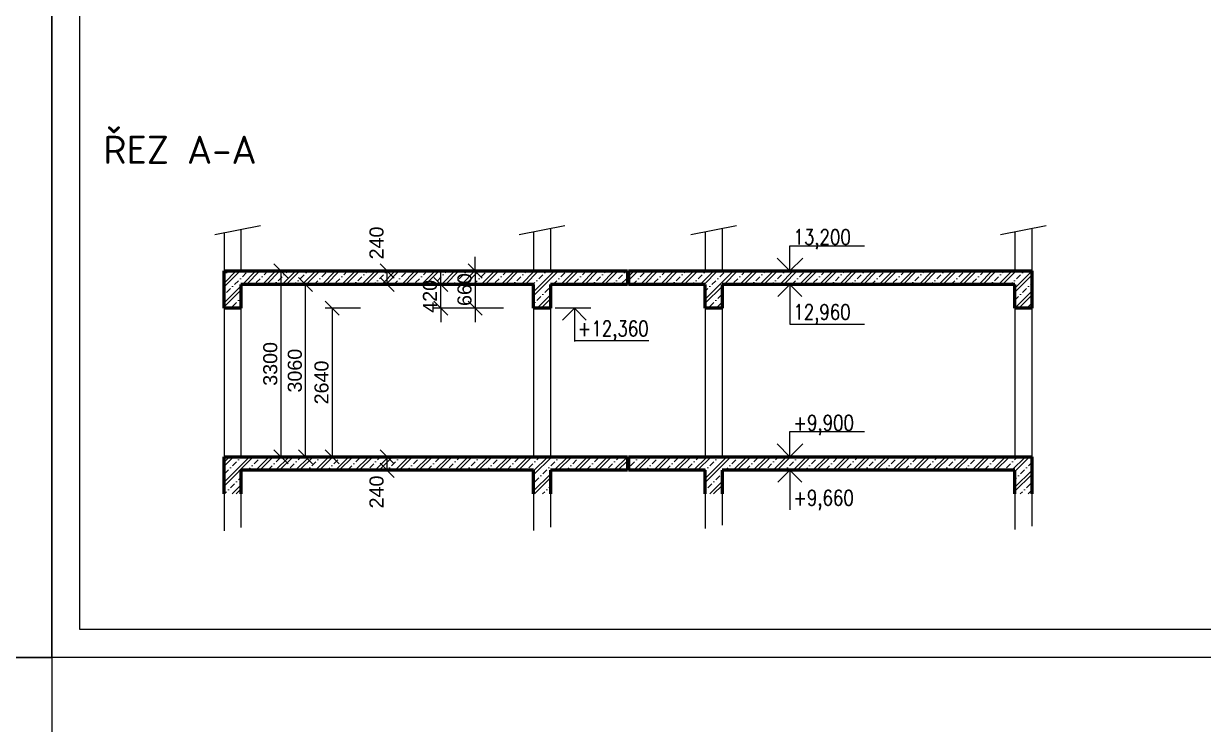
# Model space of a CAD drawing. Header units: millimetres. Extents: x 12904 to 327904, y -199771 to 141779.
# Drawn here: x 96404 to 117366, y 81191 to 93638 of the extents above; entities that cross this region are included whole.
import ezdxf

# ---------------------------------------------------------------- set-up
doc = ezdxf.new("R2010")
doc.units = ezdxf.units.MM
for name, color, linetype, lineweight in [('00 tenká plná', 7, 'Continuous', 13), ('srafy', 8, 'Continuous', 5), ('Zdivo', 6, 'Continuous', 60)]:
    doc.layers.add(name, color=color, linetype=linetype, lineweight=lineweight)
for name, color, linetype in [('koty', 1, 'Continuous'), ('Kóty', 1, 'Continuous'), ('text', 3, 'Continuous')]:
    doc.layers.add(name, color=color, linetype=linetype)
doc.styles.add('ISOCPEUR', font='isocpeur.ttf')
doc.styles.get("Standard").update_dxf_attribs({"font": 'arial.ttf'})
doc.styles.add('Základní', font='romans.shx', dxfattribs={"width": 0.8})
doc.dimstyles.new('1-100-good', dxfattribs={"dimscale": 100, "dimtxt": 2.5, "dimasz": 2.5, "dimexe": 1.25, "dimexo": 0.625, "dimtad": 1, "dimdec": 0, "dimtxsty": 'Standard', "dimblk": 'OBLIQUE', "dimcen": 2.5, "dimclrd": 256, "dimclre": 256, "dimclrt": 3, "dimadec": 0, "dimazin": 0, "dimtfac": 1, "dimtdec": 0, "dimtix": 1, "dimtmove": 2, "dimatfit": 3, "dimldrblk": 'OBLIQUE', "dimfxl": 5, "dimfxlon": 1, "dimarcsym": 0})

# ---------------------------------------------------------------- blocks, each defined once
blk = doc.blocks.new('_OBLIQUE')
at = {"color": 0, "linetype": 'ByBlock'}
blk.add_line((-0.5, -0.5), (0.5, 0.5), dxfattribs=at)
blk = doc.blocks.new('*D304')
at = {"layer": 'Defpoints', "color": 0, "transparency": 16777216}
for p in [(100978, 89244), (100978, 89244), (100978, 85944)]:
    blk.add_point(p, dxfattribs=at)
at = {"layer": 'Kóty', "lineweight": -2, "transparency": 16777216}
for p, q in [((100978, 89244), (101103, 89244)), ((100978, 85944), (100978, 89244)), ((100978, 85944), (101103, 85944))]:
    blk.add_line(p, q, dxfattribs=at)
at = {"layer": 'Kóty', "lineweight": -2, "transparency": 16777216, "xscale": 250, "yscale": 250, "zscale": 250}
for p, rotation in [((100978, 89244), 90), ((100978, 85944), 270)]:
    blk.add_blockref('_OBLIQUE', p, dxfattribs=dict(at, rotation=rotation))
at = {"layer": 'Kóty', "color": 3, "transparency": 16777216, "insert": (100788, 87594), "char_height": 250, "attachment_point": 5, "rotation": 90}
blk.add_mtext('3300', dxfattribs=at)
blk = doc.blocks.new('*D305')
at = {"layer": 'Defpoints', "color": 0, "transparency": 16777216}
for p in [(102866, 85944), (102866, 85944), (102866, 85704)]:
    blk.add_point(p, dxfattribs=at)
at = {"layer": 'Kóty', "lineweight": -2, "transparency": 16777216}
for p, q in [((102866, 85944), (102991, 85944)), ((102866, 85704), (102866, 85944)), ((102866, 85704), (102991, 85704))]:
    blk.add_line(p, q, dxfattribs=at)
at = {"layer": 'Kóty', "lineweight": -2, "transparency": 16777216, "xscale": 250, "yscale": 250, "zscale": 250}
for p, rotation in [((102866, 85944), 90), ((102866, 85704), 270)]:
    blk.add_blockref('_OBLIQUE', p, dxfattribs=dict(at, rotation=rotation))
at = {"layer": 'Kóty', "color": 3, "transparency": 16777216, "insert": (102676, 85319), "char_height": 250, "attachment_point": 5, "rotation": 90}
blk.add_mtext('240', dxfattribs=at)
blk = doc.blocks.new('*D306')
at = {"layer": 'Defpoints', "color": 0, "transparency": 16777216}
for p in [(101414, 89004), (102866, 89004), (101414, 85944)]:
    blk.add_point(p, dxfattribs=at)
at = {"layer": 'Kóty', "lineweight": -2, "transparency": 16777216}
for p, q in [((101914, 89004), (101289, 89004)), ((101414, 85944), (101414, 89004)), ((101414, 85944), (101539, 85944))]:
    blk.add_line(p, q, dxfattribs=at)
at = {"layer": 'Kóty', "lineweight": -2, "transparency": 16777216, "xscale": 250, "yscale": 250, "zscale": 250}
for p, rotation in [((101414, 89004), 90), ((101414, 85944), 270)]:
    blk.add_blockref('_OBLIQUE', p, dxfattribs=dict(at, rotation=rotation))
at = {"layer": 'Kóty', "color": 3, "transparency": 16777216, "insert": (101224, 87474), "char_height": 250, "attachment_point": 5, "rotation": 90}
blk.add_mtext('3060', dxfattribs=at)
blk = doc.blocks.new('*D307')
at = {"layer": 'Defpoints', "color": 0, "transparency": 16777216}
for p in [(101414, 89244), (102866, 89244), (102866, 89004)]:
    blk.add_point(p, dxfattribs=at)
at = {"layer": 'Kóty', "lineweight": -2, "transparency": 16777216}
for p, q in [((102366, 89244), (102991, 89244)), ((102866, 89004), (102866, 89244)), ((102866, 89004), (102991, 89004))]:
    blk.add_line(p, q, dxfattribs=at)
at = {"layer": 'Kóty', "lineweight": -2, "transparency": 16777216, "xscale": 250, "yscale": 250, "zscale": 250}
for p, rotation in [((102866, 89244), 90), ((102866, 89004), 270)]:
    blk.add_blockref('_OBLIQUE', p, dxfattribs=dict(at, rotation=rotation))
at = {"layer": 'Kóty', "color": 3, "transparency": 16777216, "insert": (102676, 89742), "char_height": 250, "attachment_point": 5, "rotation": 90}
blk.add_mtext('240', dxfattribs=at)
blk = doc.blocks.new('*D308')
at = {"layer": 'Defpoints', "color": 0, "transparency": 16777216}
for p in [(103815, 89004), (105466, 89004), (105466, 88584)]:
    blk.add_point(p, dxfattribs=at)
at = {"layer": 'Kóty', "lineweight": -2, "transparency": 16777216}
for p, q in [((103815, 89004), (103815, 89254)), ((104315, 89004), (103690, 89004)), ((103815, 88584), (103815, 89004)), ((104315, 88584), (103690, 88584)), ((103815, 88584), (103815, 88334))]:
    blk.add_line(p, q, dxfattribs=at)
at = {"layer": 'Kóty', "lineweight": -2, "transparency": 16777216, "xscale": 250, "yscale": 250, "zscale": 250}
for p, rotation in [((103815, 89004), 270), ((103815, 88584), 90)]:
    blk.add_blockref('_OBLIQUE', p, dxfattribs=dict(at, rotation=rotation))
at = {"layer": 'Kóty', "color": 3, "transparency": 16777216, "insert": (103625, 88794), "char_height": 250, "attachment_point": 5, "rotation": 90}
blk.add_mtext('420', dxfattribs=at)
blk = doc.blocks.new('*D309')
at = {"layer": 'Defpoints', "color": 0, "transparency": 16777216}
for p in [(105466, 88584), (101888, 85944), (101888, 85944)]:
    blk.add_point(p, dxfattribs=at)
at = {"layer": 'Kóty', "lineweight": -2, "transparency": 16777216}
for p, q in [((102388, 88584), (101763, 88584)), ((101888, 88584), (101888, 85944)), ((101888, 85944), (102013, 85944))]:
    blk.add_line(p, q, dxfattribs=at)
at = {"layer": 'Kóty', "lineweight": -2, "transparency": 16777216, "xscale": 250, "yscale": 250, "zscale": 250}
for p, rotation in [((101888, 88584), 90), ((101888, 85944), 270)]:
    blk.add_blockref('_OBLIQUE', p, dxfattribs=dict(at, rotation=rotation))
at = {"layer": 'Kóty', "color": 3, "transparency": 16777216, "insert": (101698, 87264), "char_height": 250, "attachment_point": 5, "rotation": 90}
blk.add_mtext('2640', dxfattribs=at)
blk = doc.blocks.new('*D310')
at = {"layer": 'Defpoints', "color": 0, "transparency": 16777216}
for p in [(105466, 89244), (104429, 88584), (105466, 88584)]:
    blk.add_point(p, dxfattribs=at)
at = {"layer": 'Kóty', "lineweight": -2, "transparency": 16777216}
for p, q in [((104429, 89244), (104429, 89494)), ((104929, 89244), (104304, 89244)), ((104429, 89244), (104429, 88584)), ((104929, 88584), (104304, 88584)), ((104429, 88584), (104429, 88334))]:
    blk.add_line(p, q, dxfattribs=at)
at = {"layer": 'Kóty', "lineweight": -2, "transparency": 16777216, "xscale": 250, "yscale": 250, "zscale": 250}
for p, rotation in [((104429, 89244), 270), ((104429, 88584), 90)]:
    blk.add_blockref('_OBLIQUE', p, dxfattribs=dict(at, rotation=rotation))
at = {"layer": 'Kóty', "color": 3, "transparency": 16777216, "insert": (104239, 88914), "char_height": 250, "attachment_point": 5, "rotation": 90}
blk.add_mtext('660', dxfattribs=at)

msp = doc.modelspace()

# ---------------------------------------------------------------- hatches: boundary and pattern name
at = {"layer": 'srafy', "transparency": 33554687}
h = msp.add_hatch(dxfattribs=at)
h.set_pattern_fill('BETON-ZELEZOBETON', color=256, scale=50)
h.set_pattern_definition([(45, (-959485.85, -672375.65), (-176.776695, 176.776695), []), (45, (-959415.14, -672375.65), (-176.776695, 176.776695), []), (45, (-959273.71, -672375.65), (-106.066017, 247.487373), [100, -50, 0, -50])])
h.paths.add_polyline_path([(107151.1, 89244.3), (107151.1, 89004.3), (108516.1, 89004.3), (108516.1, 88584.3), (108816.1, 88584.3), (108816.1, 89004.3), (114016.1, 89004.3), (114016.1, 88584.3), (114316.1, 88584.3), (114316.1, 89244.3)])
h.paths.add_polyline_path([(107131.1, 89004.3), (107131.1, 89244.3), (99966.1, 89244.3), (99966.1, 88584.3), (100266.1, 88584.3), (100266.1, 89004.3), (105466.1, 89004.3), (105466.1, 88584.3), (105766.1, 88584.3), (105766.1, 89004.3)])
h.paths.add_polyline_path([(107131.1, 85704.3), (107131.1, 85944.3), (99966.1, 85944.3), (99966.1, 85284.3), (100266.1, 85284.3), (100266.1, 85704.3), (105466.1, 85704.3), (105466.1, 85284.3), (105766.1, 85284.3), (105766.1, 85704.3)])
h.paths.add_polyline_path([(107151.1, 85944.3), (107151.1, 85704.3), (108516.1, 85704.3), (108516.1, 85284.3), (108816.1, 85284.3), (108816.1, 85704.3), (114016.1, 85704.3), (114016.1, 85284.3), (114316.1, 85284.3), (114316.1, 85944.3)])

# ---------------------------------------------------------------- linework, layer by layer
for p, q in [((99804.2, 89894.3), (100614.2, 90054.3)), ((99966.1, 89926.3), (99966.1, 84626.3)), ((100266.1, 89985.6), (100266.1, 89244.3)), ((105211.1, 89894.3), (106021.1, 90054.3)), ((105466.1, 89944.7), (105466.1, 89244.3)), ((105766.1, 90004), (105766.1, 89244.3)), ((108261.1, 89894.3), (109071.1, 90054.3)), ((108516.1, 89944.7), (108516.1, 89244.3)), ((108816.1, 90004), (108816.1, 89244.3)), ((113761.1, 89894.3), (114571.1, 90054.3)), ((114016.1, 89944.7), (114016.1, 89244.3)), ((114316.1, 90004), (114316.1, 84714)), ((99966.1, 89244.3), (107131.1, 89244.3)), ((107151.1, 89244.3), (114316.1, 89244.3)), ((100266.1, 89004.3), (100266.1, 85944.3)), ((100266.1, 89004.3), (105466.1, 89004.3)), ((105466.1, 89004.3), (105466.1, 85944.3)), ((105766.1, 89004.3), (105766.1, 85944.3)), ((105766.1, 89004.3), (107131.1, 89004.3)), ((107151.1, 89004.3), (108516.1, 89004.3)), ((108516.1, 89004.3), (108516.1, 85944.3)), ((108816.1, 89004.3), (108816.1, 85944.3)), ((108816.1, 89004.3), (114016.1, 89004.3)), ((114016.1, 89004.3), (114016.1, 85944.3)), ((99966.1, 88584.3), (100266.1, 88584.3)), ((105466.1, 88584.3), (105766.1, 88584.3)), ((108516.1, 88584.3), (108816.1, 88584.3)), ((114016.1, 88584.3), (114316.1, 88584.3)), ((99966.1, 85944.3), (107131.1, 85944.3)), ((107151.1, 85944.3), (114316.1, 85944.3)), ((100266.1, 85704.3), (100266.1, 84685.6)), ((100266.1, 85704.3), (105466.1, 85704.3)), ((105466.1, 85704.3), (105466.1, 84637.2)), ((105766.1, 85704.3), (105766.1, 84696.5)), ((105766.1, 85704.3), (107131.1, 85704.3)), ((107151.1, 85704.3), (108516.1, 85704.3)), ((108516.1, 85704.3), (108516.1, 84671.2)), ((108816.1, 85704.3), (108816.1, 84730.4)), ((108816.1, 85704.3), (114016.1, 85704.3)), ((114016.1, 85704.3), (114016.1, 84654.7))]:
    msp.add_line(p, q)
for points in [[(12904.2, 141779.3), (96904.2, 141779.3), (96904.2, 82379.3), (12904.2, 82379.3)], [(96904.2, 112079.3), (138904.2, 112079.3), (138904.2, 82379.3), (96904.2, 82379.3)], [(97404.2, 111579.3), (138404.2, 111579.3), (138404.2, 82879.3), (97404.2, 82879.3)], [(12904.2, 82379.3), (96904.2, 82379.3), (96904.2, 22979.3), (12904.2, 22979.3)]]:
    msp.add_lwpolyline(points, close=True)
for points in [[(54904.2, 141779.3), (96904.2, 141779.3), (96904.2, 82379.3), (54904.2, 82379.3)], [(54904.2, 82379.3), (96904.2, 82379.3), (96904.2, 22979.3), (54904.2, 22979.3)]]:
    msp.add_lwpolyline(points)
at = {"layer": 'koty'}
for p, q in [((110019.2, 89244.3), (110019.2, 89690.8)), ((110019.2, 89690.8), (111342, 89690.8)), ((110019.2, 89244.3), (109790.4, 89473.2)), ((110019.2, 89244.3), (110248.1, 89473.2)), ((110019.2, 89004.3), (109807.1, 88792.3)), ((110019.2, 89004.3), (110231.3, 88792.3)), ((110019.2, 89004.3), (110019.2, 88302.6)), ((110019.2, 89004.3), (110231.3, 88792.3)), ((110019.2, 89004.3), (110019.2, 88302.6)), ((106481, 88584.3), (105848.9, 88584.3)), ((106190, 88584.3), (105978, 88372.3)), ((106190, 88584.3), (106402.1, 88372.3)), ((106190, 88584.3), (106190, 87994.1)), ((106190, 88584.3), (106402.1, 88372.3)), ((106190, 88584.3), (106190, 87994.1)), ((110019.2, 88302.6), (111342, 88302.6)), ((106190, 88009.9), (107512.8, 88009.9)), ((110019.2, 85944.3), (110019.2, 86390.8)), ((110019.2, 86390.8), (111342, 86390.8)), ((110019.2, 85944.3), (109790.4, 86173.2)), ((110019.2, 85944.3), (110248.1, 86173.2)), ((110019.2, 85704.3), (109807.1, 85492.3)), ((110019.2, 85704.3), (110231.3, 85492.3)), ((110019.2, 85704.3), (110019.2, 85002.6)), ((110019.2, 85704.3), (110231.3, 85492.3)), ((110019.2, 85704.3), (110019.2, 85002.6))]:
    msp.add_line(p, q, dxfattribs=at)
at = {"layer": 'Zdivo'}
for p, q in [((99966.1, 88584.3), (99966.1, 89244.3)), ((99966.1, 89244.3), (107131.1, 89244.3)), ((107131.1, 89244.3), (107131.1, 89004.3)), ((107151.1, 89244.3), (114316.1, 89244.3)), ((107151.1, 89244.3), (107151.1, 89004.3)), ((114316.1, 89244.3), (114316.1, 88584.3)), ((105466.1, 89004.3), (100266.1, 89004.3)), ((100266.1, 89004.3), (100266.1, 88584.3)), ((105466.1, 88584.3), (105466.1, 89004.3)), ((107131.1, 89004.3), (105766.1, 89004.3)), ((105766.1, 89004.3), (105766.1, 88584.3)), ((108516.1, 89004.3), (107151.1, 89004.3)), ((108516.1, 88584.3), (108516.1, 89004.3)), ((114016.1, 89004.3), (108816.1, 89004.3)), ((108816.1, 89004.3), (108816.1, 88584.3)), ((114016.1, 88584.3), (114016.1, 89004.3)), ((100266.1, 88584.3), (99966.1, 88584.3)), ((105766.1, 88584.3), (105466.1, 88584.3)), ((108816.1, 88584.3), (108516.1, 88584.3)), ((114316.1, 88584.3), (114016.1, 88584.3)), ((99966.1, 85284.3), (99966.1, 85944.3)), ((99966.1, 85944.3), (107131.1, 85944.3)), ((107131.1, 85944.3), (107131.1, 85704.3)), ((107151.1, 85944.3), (114316.1, 85944.3)), ((107151.1, 85944.3), (107151.1, 85704.3)), ((114316.1, 85944.3), (114316.1, 85284.3)), ((105466.1, 85704.3), (100266.1, 85704.3)), ((100266.1, 85704.3), (100266.1, 85284.3)), ((105466.1, 85284.3), (105466.1, 85704.3)), ((107131.1, 85704.3), (105766.1, 85704.3)), ((105766.1, 85704.3), (105766.1, 85284.3)), ((108516.1, 85704.3), (107151.1, 85704.3)), ((108516.1, 85284.3), (108516.1, 85704.3)), ((114016.1, 85704.3), (108816.1, 85704.3)), ((108816.1, 85704.3), (108816.1, 85284.3)), ((114016.1, 85284.3), (114016.1, 85704.3))]:
    msp.add_line(p, q, dxfattribs=at)

# ---------------------------------------------------------------- texts
at = {"layer": '00 tenká plná', "insert": (97820.9, 91647.3), "char_height": 500, "attachment_point": 1, "style": 'ISOCPEUR'}
msp.add_mtext_dynamic_manual_height_columns('{\\fISOCPEUR|b1|i0|c238|p34;ŘEZ A-A}', width=4148.896, gutter_width=4, heights=[738.6], dxfattribs=at)
at = {"layer": 'text', "style": 'Základní', "width": 0.8}
for s, p in [('13,200', (110083.9, 89712.4)), ('12,960', (110081, 88380.6)), ('+12,360', (106251.9, 88087.9)), ('+9,900', (110083.9, 86412.4)), ('+9,660', (110081, 85080.6))]:
    msp.add_text(s, height=269.71, dxfattribs=at).set_placement(p)

# ---------------------------------------------------------------- dimensions: what is measured, and where the dimension line sits
at = {"layer": 'Kóty'}
for base, p1, p2, picture, middle in [((102866.1, 89244.3), (102866.1, 89004.3), (101414.1, 89244.3), '*D307', (102676, 89741.6)), ((102866.1, 85944.3), (102866.1, 85704.3), (102866.1, 85944.3), '*D305', (102676, 85318.6))]:
    dim = msp.add_linear_dim(base=base, p1=p1, p2=p2, angle=90, dimstyle='1-100-good', dxfattribs=at)
    dim.commit()
    dim.dimension.update_dxf_attribs({"geometry": picture, "text_midpoint": middle, "dimtype": 160})
for base, p1, p2, picture, middle in [((100978.1, 89244.3), (100978.1, 85944.3), (100978.1, 89244.3), '*D304', (100787.8, 87594.3)), ((104429, 88584.3), (105466.1, 89244.3), (105466.1, 88584.3), '*D310', (104238.8, 88914.3)), ((101414.1, 89004.3), (101414.1, 85944.3), (102866.1, 89004.3), '*D306', (101223.9, 87474.3)), ((103814.8, 89004.3), (105466.1, 88584.3), (105466.1, 89004.3), '*D308', (103624.7, 88794.3)), ((101887.8, 85944.3), (105466.1, 88584.3), (101887.8, 85944.3), '*D309', (101697.6, 87264.3))]:
    dim = msp.add_linear_dim(base=base, p1=p1, p2=p2, angle=90, dimstyle='1-100-good', dxfattribs=at)
    dim.commit()
    dim.dimension.update_dxf_attribs({"geometry": picture, "text_midpoint": middle})

doc.saveas('drawing.dxf')
